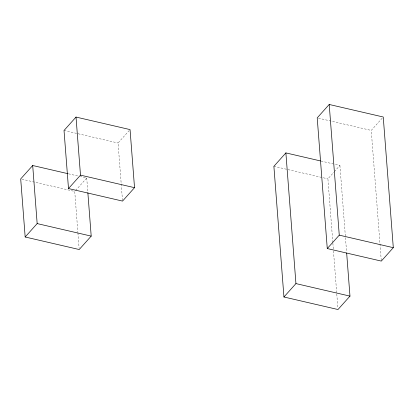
<?xml version="1.0" encoding="UTF-8"?>
<svg xmlns="http://www.w3.org/2000/svg" width="414" height="414" viewBox="0 0 414 414"><rect width="100%" height="100%" fill="white"/><g stroke="black" fill="none" stroke-linecap="round" stroke-linejoin="round"><path stroke-width="0.31" stroke-dasharray="2.07 1.55" d="M75.596 190.492L86.733 178.036L80.451 176.581M122.482 200.448L118.062 143.006L129.199 130.555M332.83 242.583L327.924 178.853L333.922 172.146M334.352 171.67L339.92 165.445L333.637 163.985M381.258 260.442L371.249 130.41L382.386 117.959M318.469 118.176L371.249 130.41M321.067 161.072L333.006 163.84M273.887 166.324L327.924 178.853M64.025 130.477L118.062 143.006M68.512 173.813L77.935 175.997M21.958 179.21L74.737 191.449L77.879 232.295M339.92 165.445L346.554 251.702M332.877 243.225L333.42 250.304M333.472 250.951L336.742 293.433M336.789 294.08L337.881 308.239M86.733 178.036L87.815 192.08M77.93 232.932L79.11 248.25"/><path stroke-width="0.62" d="M67.88 173.668L32.696 165.507L20.7 178.92L25.171 236.994L79.209 249.528L91.199 236.115L87.861 192.717M76.021 117.069L64.025 130.477L68.496 188.556L122.534 201.085L134.529 187.671L130.058 129.598L76.021 117.069L80.492 175.143L68.496 188.556M25.171 236.994L37.162 223.586L32.696 165.507M320.441 160.927L285.883 152.911L273.887 166.324L283.942 296.998L337.979 309.527L349.975 296.119L346.658 252.99M329.208 104.473L317.212 117.881L327.267 248.555L381.304 261.089L393.3 247.675L383.245 117.002L329.208 104.473L339.263 235.147L327.267 248.555M283.942 296.998L295.938 283.59L285.883 152.911M80.492 175.143L134.529 187.671M339.263 235.147L393.3 247.675M37.162 223.586L91.199 236.115M295.938 283.59L349.975 296.119"/></g></svg>
